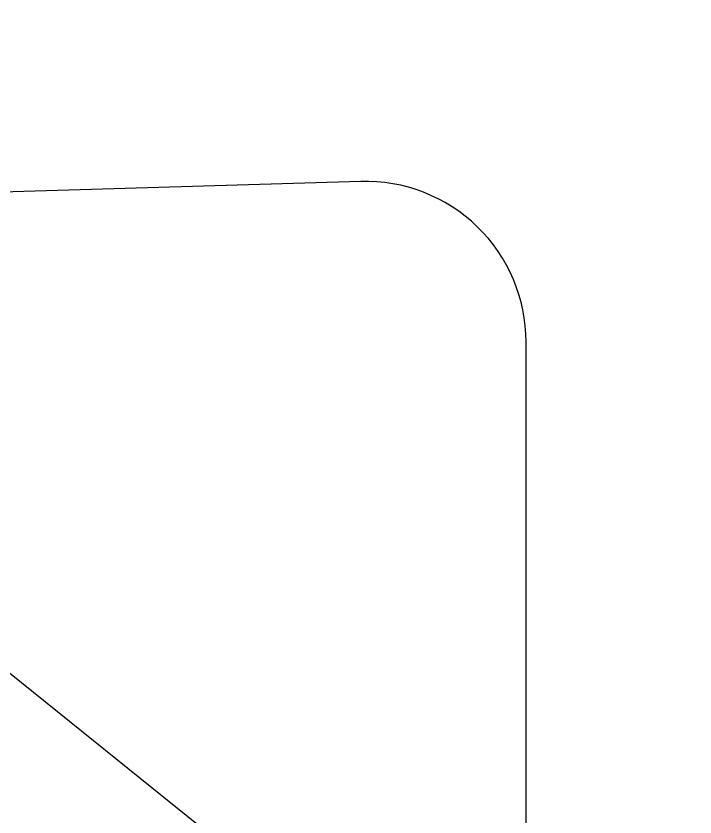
# Model space of a CAD drawing. Extents: x -0.9 to 45.6, y -8.7 to 61.5.
# Drawn here: x 32.38 to 45.07, y 46.58 to 61.55 of the extents above; entities that cross this region are included whole.
import ezdxf

# ---------------------------------------------------------------- set-up
doc = ezdxf.new("R2010")
doc.units = 0
doc.header["$MEASUREMENT"] = 0
doc.header["$PDMODE"] = 35
doc.header["$PDSIZE"] = 0.3
doc.layers.get('0').update_dxf_attribs({"linetype": 'CONTINUOUS'})
doc.layers.get('DEFPOINTS').update_dxf_attribs({"linetype": 'CONTINUOUS'})
for name, color, linetype in [('60%', 7, 'CONTINUOUS'), ('Parcelle$0$N-PLOT', 5, 'CONTINUOUS'), ('S-2ND-3RD-4-5-6TH$0$N-PLOT', 5, 'CONTINUOUS')]:
    doc.layers.add(name, color=color, linetype=linetype)
doc.styles.add('A100-STEXT', font='arial.ttf', dxfattribs={"height": 0.25})
doc.dimstyles.new('A100-DIM', dxfattribs={"dimtxt": 0.25, "dimasz": 0.2, "dimexe": 0.1, "dimexo": 0.3, "dimgap": 0.1, "dimtad": 1, "dimlfac": 100, "dimrnd": 0.5, "dimdsep": 46, "dimtxsty": 'A100-STEXT', "dimblk1": 'OBLIQUE', "dimblk2": 'OBLIQUE', "dimsah": 1, "dimcen": -0.05, "dimdle": 0.1, "dimclrd": 15, "dimclre": 15, "dimclrt": 256, "dimadec": 0, "dimazin": 0, "dimtfac": 0.28, "dimtix": 1, "dimtmove": 2, "dimatfit": 3, "dimldrblk": 'OBLIQUE', "dimfxl": 1, "dimtolj": 1, "dimarcsym": 0})

# ---------------------------------------------------------------- blocks, each defined once
blk = doc.blocks.new('_OBLIQUE')
at = {"color": 0, "linetype": 'ByBlock'}
blk.add_line((-0.5, -0.5), (0.5, 0.5), dxfattribs=at)
blk = doc.blocks.new('*D278')
at = {"layer": '60%', "color": 15, "lineweight": -2}
for p, q in [((14.103, 57.756), (17.15, 61.545)), ((17.01, 61.53), (45.002, 39.018)), ((41.94, 35.369), (44.987, 39.159))]:
    blk.add_line(p, q, dxfattribs=at)
at = {"layer": 'DEFPOINTS', "color": 0}
for p in [(13.915, 57.522), (44.924, 39.081), (41.752, 35.135)]:
    blk.add_point(p, dxfattribs=at)
at = {"layer": '60%', "color": 15, "lineweight": -2, "xscale": 0.2, "yscale": 0.2, "zscale": 0.2}
for p, rotation in [((17.088, 61.467), 141.1937093848894), ((44.924, 39.081), 321.1937093848894)]:
    blk.add_blockref('_OBLIQUE', p, dxfattribs=dict(at, rotation=rotation))
at = {"layer": '60%', "insert": (31.149, 50.451), "char_height": 0.25, "attachment_point": 5, "rotation": 321.1937, "style": 'A100-STEXT'}
blk.add_mtext('\\A1;3572', dxfattribs=at)

msp = doc.modelspace()

# ---------------------------------------------------------------- linework, layer by layer
at = {"layer": 'Parcelle$0$N-PLOT'}
msp.add_lwpolyline([(0, 0), (38.90837, 0, 0.41421356), (41.90837, 3), (41.90837, 55.45463, 0.4229554), (38.81912, 58.4533), (0, 57.29794)], format="xyb", close=True, dxfattribs=at)
at = {"layer": 'S-2ND-3RD-4-5-6TH$0$N-PLOT'}
msp.add_lwpolyline([(0, 0), (38.90837, 0, 0.41421356), (41.90837, 3), (41.90837, 55.45463, 0.4229554), (38.81912, 58.4533), (0, 57.29794)], format="xyb", close=True, dxfattribs=at)

# ---------------------------------------------------------------- dimensions: what is measured, and where the dimension line sits
at = {"layer": '60%'}
dim = msp.add_aligned_dim(p1=(13.91484, 57.521928), p2=(41.751696, 35.135489), distance=5.062794, dimstyle='A100-DIM', dxfattribs=at)
dim.commit()
dim.dimension.update_dxf_attribs({"geometry": '*D278', "text_midpoint": (31.148783, 50.45145)})

doc.saveas('drawing.dxf')
